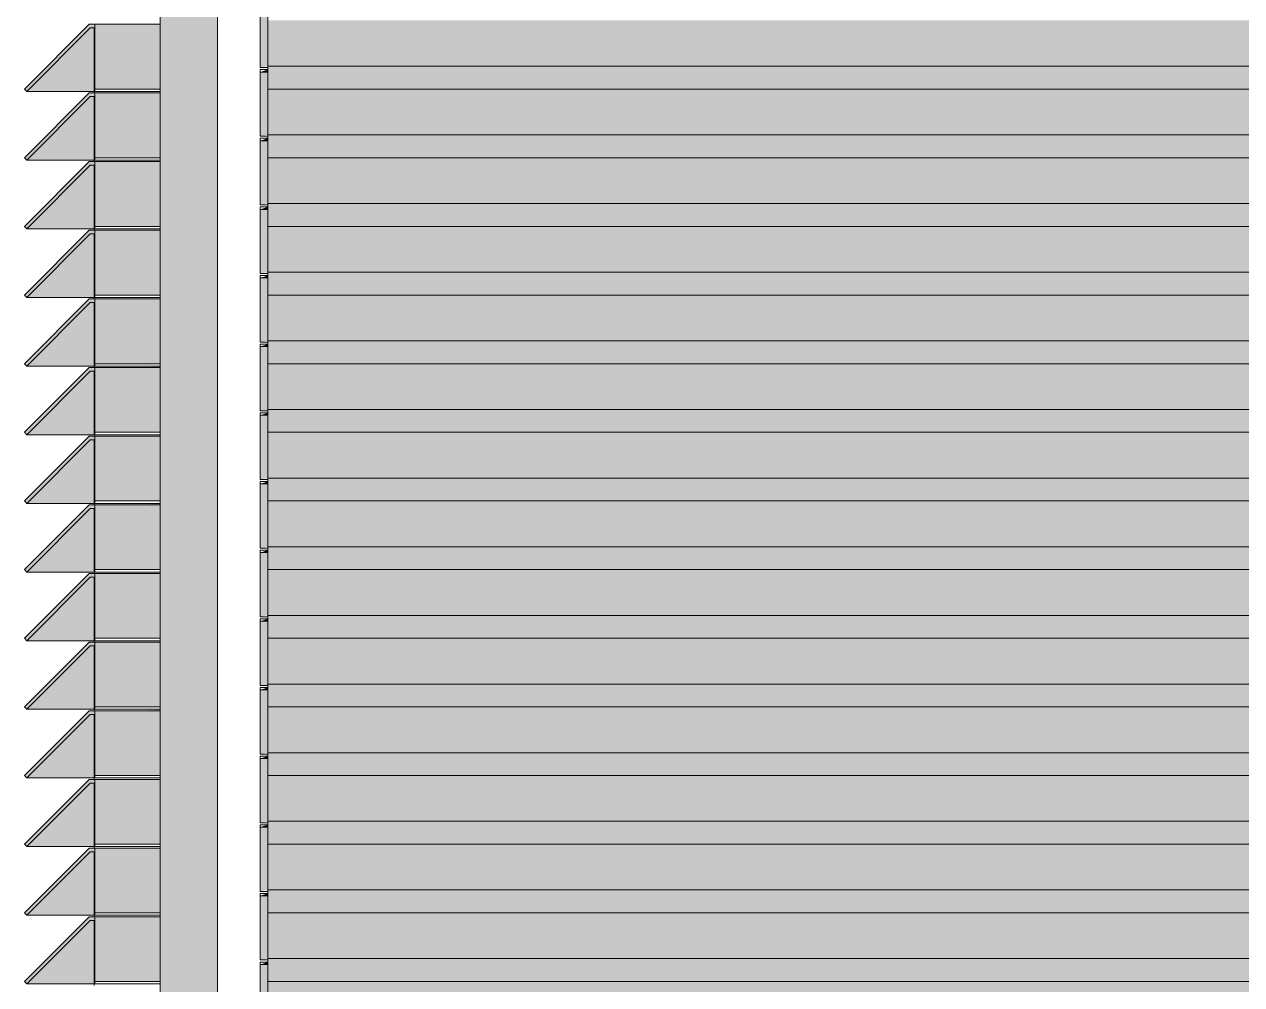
# Model space of a CAD drawing. Header units: metres. Extents: x -2362 to -2010, y -1 to 30.
# Drawn here: x -2266.621 to -2265.557, y 6.067 to 6.907 of the extents above; entities that cross this region are included whole.
import ezdxf

# ---------------------------------------------------------------- set-up
doc = ezdxf.new("R2010")
doc.units = ezdxf.units.M
doc.linetypes.add('Center', pattern=[0.178333, 0.020833, -0.0525, 0.0525, -0.0525])
for name, color, linetype, lineweight in [('A-DOOR', 31, 'Continuous', 5), ('A-GLAZ-CWMG', 51, 'Continuous', 5), ('S-COLS', 52, 'Continuous', 5)]:
    doc.layers.add(name, color=color, linetype=linetype, lineweight=lineweight)

# ---------------------------------------------------------------- blocks, each defined once
blk = doc.blocks.new('Rectangular Mullion - LVR002 - Swaged Louvre-V240-SOUTH EAST - PART A')
at = {"layer": 'A-GLAZ-CWMG'}
blk.add_hatch(color=256, dxfattribs=at).paths.add_polyline_path([(-1025.7963, 5.2279), (-1025.7963, 5.2834), (-1025.7996, 5.2833), (-1025.855, 5.2279), (-1025.8154, 5.2279)])
blk.add_line((-1025.7963, 5.2279), (-1025.855, 5.2279), dxfattribs=at)
blk = doc.blocks.new('Rectangular Mullion - LVR002 - Swaged Louvre-V241-SOUTH EAST - PART A')
at = {"layer": 'A-GLAZ-CWMG'}
blk.add_hatch(color=256, dxfattribs=at).paths.add_polyline_path([(-1025.7963, 6.5479), (-1025.7963, 6.6034), (-1025.7996, 6.6033), (-1025.855, 6.5479), (-1025.8154, 6.5479)])
blk.add_line((-1025.7959, 6.5479), (-1025.855, 6.5479), dxfattribs=at)
blk = doc.blocks.new('Rectangular Mullion - LVR002 - Swaged Louvre-V242-SOUTH EAST - PART A')
at = {"layer": 'A-GLAZ-CWMG'}
blk.add_hatch(color=256, dxfattribs=at).paths.add_polyline_path([(-1025.7963, 6.6079), (-1025.7963, 6.6634), (-1025.7996, 6.6633), (-1025.855, 6.6079), (-1025.8154, 6.6079)])
blk.add_line((-1025.7959, 6.6079), (-1025.855, 6.6079), dxfattribs=at)
blk = doc.blocks.new('Rectangular Mullion - LVR002 - Swaged Louvre-V243-SOUTH EAST - PART A')
at = {"layer": 'A-GLAZ-CWMG'}
blk.add_hatch(color=256, dxfattribs=at).paths.add_polyline_path([(-1025.7963, 6.6679), (-1025.7963, 6.7234), (-1025.7996, 6.7233), (-1025.855, 6.6679), (-1025.8154, 6.6679)])
blk.add_line((-1025.7959, 6.6679), (-1025.855, 6.6679), dxfattribs=at)
blk = doc.blocks.new('Rectangular Mullion - LVR002 - Swaged Louvre-V244-SOUTH EAST - PART A')
at = {"layer": 'A-GLAZ-CWMG'}
blk.add_hatch(color=256, dxfattribs=at).paths.add_polyline_path([(-1025.7963, 6.7279), (-1025.7963, 6.7834), (-1025.7996, 6.7833), (-1025.855, 6.7279), (-1025.8154, 6.7279)])
blk.add_line((-1025.7959, 6.7279), (-1025.855, 6.7279), dxfattribs=at)
blk = doc.blocks.new('Rectangular Mullion - LVR002 - Swaged Louvre-V245-SOUTH EAST - PART A')
at = {"layer": 'A-GLAZ-CWMG'}
blk.add_hatch(color=256, dxfattribs=at).paths.add_polyline_path([(-1025.7963, 6.7879), (-1025.7963, 6.8434), (-1025.7996, 6.8433), (-1025.855, 6.7879), (-1025.8154, 6.7879)])
blk.add_line((-1025.796, 6.7879), (-1025.855, 6.7879), dxfattribs=at)
blk = doc.blocks.new('Rectangular Mullion - LVR002 - Swaged Louvre-V246-SOUTH EAST - PART A')
at = {"layer": 'A-GLAZ-CWMG'}
blk.add_hatch(color=256, dxfattribs=at).paths.add_polyline_path([(-1025.7963, 6.8479), (-1025.7963, 6.9034), (-1025.7996, 6.9033), (-1025.855, 6.8479), (-1025.7995, 6.8479)])
blk.add_line((-1025.796, 6.8479), (-1025.855, 6.8479), dxfattribs=at)
blk = doc.blocks.new('Rectangular Mullion - LVR002 - Swaged Louvre-V257-SOUTH EAST - PART A')
at = {"layer": 'A-GLAZ-CWMG'}
blk.add_hatch(color=256, dxfattribs=at).paths.add_polyline_path([(-1025.8551, 5.2279), (-1025.7996, 5.2834), (-1025.7956, 5.2841), (-1025.7956, 5.2866), (-1025.8006, 5.2866), (-1025.8572, 5.23)])
for p, q in [((-1025.8006, 5.2866), (-1025.8572, 5.23)), ((-1025.8551, 5.2279), (-1025.7996, 5.2834)), ((-1025.7956, 5.2866), (-1025.8006, 5.2866)), ((-1025.7996, 5.2834), (-1025.7956, 5.2834)), ((-1025.8572, 5.23), (-1025.8551, 5.2279))]:
    blk.add_line(p, q, dxfattribs=at)
blk = doc.blocks.new('aba - Structural Column - Steel - SHS - SHS100x100x9-V260-SOUTH EAST - PART A')
at = {"layer": 'S-COLS'}
h = blk.add_hatch(color=256, dxfattribs=at)
h.paths.add_polyline_path([(-1025.777, 5.2266), (-1025.7956, 5.2279), (-1025.7933, 5.2266), (-1025.7773, 5.2266)])
h.paths.add_polyline_path([(-1025.7963, 5.2866), (-1025.7956, 5.2879), (-1025.7963, 5.2879)])
h.paths.add_polyline_path([(-1025.7963, 5.3466), (-1025.7956, 5.3479), (-1025.7963, 5.3479)])
h.paths.add_polyline_path([(-1025.7963, 5.4066), (-1025.7956, 5.4079), (-1025.7963, 5.4079)])
h.paths.add_polyline_path([(-1025.7963, 5.4666), (-1025.7956, 5.4679), (-1025.7963, 5.4679)])
h.paths.add_polyline_path([(-1025.7963, 5.5266), (-1025.7956, 5.5279), (-1025.7963, 5.5279)])
h.paths.add_polyline_path([(-1025.7963, 5.5866), (-1025.7956, 5.5879), (-1025.7963, 5.5879)])
h.paths.add_polyline_path([(-1025.7963, 5.6466), (-1025.7956, 5.6479), (-1025.7963, 5.6479)])
h.paths.add_polyline_path([(-1025.7963, 5.7066), (-1025.7956, 5.7079), (-1025.7963, 5.7079)])
h.paths.add_polyline_path([(-1025.7963, 5.7666), (-1025.7956, 5.7679), (-1025.7963, 5.7679)])
h.paths.add_polyline_path([(-1025.7963, 5.8266), (-1025.7956, 5.8279), (-1025.7963, 5.8279)])
h.paths.add_polyline_path([(-1025.7963, 5.9466), (-1025.7956, 5.9479), (-1025.7963, 5.9479)])
h.paths.add_polyline_path([(-1025.7963, 6.0066), (-1025.7956, 6.0079), (-1025.7963, 6.0079)])
h.paths.add_polyline_path([(-1025.7963, 6.0666), (-1025.7956, 6.0679), (-1025.7963, 6.0679)])
h.paths.add_polyline_path([(-1025.7963, 6.1266), (-1025.7956, 6.1279), (-1025.7963, 6.1279)])
h.paths.add_polyline_path([(-1025.7957, 6.1866), (-1025.7956, 6.1879), (-1025.7963, 6.1866)])
h.paths.add_polyline_path([(-1025.7958, 6.3066), (-1025.7956, 6.3079), (-1025.7963, 6.3066)])
h.paths.add_polyline_path([(-1025.7963, 6.3666), (-1025.7956, 6.3679), (-1025.7963, 6.4096)])
h.paths.add_polyline_path([(-1025.7963, 6.4266), (-1025.7956, 6.4279), (-1025.7963, 6.4647)])
h.paths.add_polyline_path([(-1025.7963, 6.4866), (-1025.7956, 6.4879), (-1025.7963, 6.5198)])
h.paths.add_polyline_path([(-1025.7963, 6.5466), (-1025.7956, 6.5479), (-1025.7963, 6.5748)])
h.paths.add_polyline_path([(-1025.7963, 6.6066), (-1025.7956, 6.6079), (-1025.7963, 6.6299)])
h.paths.add_polyline_path([(-1025.7963, 6.6666), (-1025.7956, 6.6679), (-1025.7963, 6.6849)])
h.paths.add_polyline_path([(-1025.7963, 6.7266), (-1025.7956, 6.7279), (-1025.7963, 6.74)])
h.paths.add_polyline_path([(-1025.796, 6.7866), (-1025.7956, 6.7879), (-1025.7963, 6.7866)])
h.paths.add_polyline_path([(-1025.7963, 6.8466), (-1025.7956, 6.8479), (-1025.7963, 6.9034)])
h.paths.add_polyline_path([(-1025.7963, 6.9666), (-1025.7956, 6.9679), (-1025.7963, 7.0153)])
h.paths.add_polyline_path([(-1025.7963, 7.0266), (-1025.7956, 7.0279), (-1025.7963, 7.0704)])
h.paths.add_polyline_path([(-1025.7963, 7.0866), (-1025.7956, 7.0879), (-1025.7963, 7.1254)])
h.paths.add_polyline_path([(-1025.7963, 7.1466), (-1025.7956, 7.1479), (-1025.7963, 7.1805)])
h.paths.add_polyline_path([(-1025.7962, 7.2066), (-1025.7956, 7.2079), (-1025.7963, 7.2066)])
h.paths.add_polyline_path([(-1025.7963, 7.2666), (-1025.7956, 7.2679), (-1025.7963, 7.2906)])
h.paths.add_polyline_path([(-1025.7963, 7.3266), (-1025.7956, 7.3279), (-1025.7963, 7.3457)])
h.paths.add_polyline_path([(-1025.7963, 7.3866), (-1025.7956, 7.3879), (-1025.7963, 7.4007)])
h.paths.add_polyline_path([(-1025.7963, 7.4466), (-1025.7956, 7.4479), (-1025.7963, 7.4558)])
h.paths.add_polyline_path([(-1025.7963, 7.5066), (-1025.7956, 7.5079), (-1025.7963, 7.5634)])
h.paths.add_polyline_path([(-1025.7963, 7.5666), (-1025.7956, 7.5679), (-1025.7963, 7.5666)])
for p, q in [((-1025.7963, 6.9034), (-1025.7963, 6.8466)), ((-1025.7963, 6.8434), (-1025.7963, 6.7866)), ((-1025.7963, 6.7834), (-1025.7963, 6.7266)), ((-1025.7963, 6.7234), (-1025.7963, 6.6666)), ((-1025.7963, 6.6634), (-1025.7963, 6.6066)), ((-1025.7963, 6.6034), (-1025.7963, 6.5466)), ((-1025.7963, 6.5434), (-1025.7963, 6.4866)), ((-1025.7963, 6.4834), (-1025.7963, 6.4266)), ((-1025.7963, 6.4234), (-1025.7963, 6.3666)), ((-1025.7963, 6.3634), (-1025.7963, 6.3066)), ((-1025.7963, 6.3034), (-1025.7963, 6.2466)), ((-1025.7963, 6.2434), (-1025.7963, 6.1866)), ((-1025.7963, 6.1834), (-1025.7963, 6.1266)), ((-1025.7963, 6.1234), (-1025.7963, 6.0666))]:
    blk.add_line(p, q, dxfattribs=at)
blk = doc.blocks.new('aba - Structural Column - Steel - SHS - SHS100x100x9-3079946-SOUTH EAST - PART A')
at = {"layer": 'S-COLS'}
h = blk.add_hatch(color=256, dxfattribs=at)
h.paths.add_polyline_path([(-1025.7385, 5.4666), (-1025.7385, 5.4679), (-1025.7544, 5.4666)])
h.paths.add_polyline_path([(-1025.7385, 5.6466), (-1025.7385, 5.6479), (-1025.7544, 5.6466)])
h.paths.add_polyline_path([(-1025.7385, 5.7066), (-1025.7385, 5.7079), (-1025.7544, 5.7066)])
h.paths.add_polyline_path([(-1025.7385, 5.8266), (-1025.7385, 5.8279), (-1025.7544, 5.8266)])
h.paths.add_polyline_path([(-1025.7385, 6.3066), (-1025.7385, 6.3079), (-1025.7544, 6.3066)])
h.paths.add_polyline_path([(-1025.7385, 6.4866), (-1025.7385, 6.4879), (-1025.7544, 6.4866)])
h.paths.add_polyline_path([(-1025.7385, 6.6066), (-1025.7385, 6.6079), (-1025.7544, 6.6066)])
h.paths.add_polyline_path([(-1025.7385, 7.1466), (-1025.7385, 7.1479), (-1025.7544, 7.1466)])
h.paths.add_polyline_path([(-1025.7385, 7.2666), (-1025.7385, 7.2679), (-1025.7544, 7.2666)])
h.paths.add_polyline_path([(-1025.7385, 7.3866), (-1025.7385, 7.3879), (-1025.7544, 7.3866)])
h.paths.add_polyline_path([(-1025.7385, 7.5066), (-1025.7385, 7.5079), (-1025.7544, 7.5066)])
h.paths.add_polyline_path([(-1025.7731, 7.6266), (-1025.7385, 7.6266), (-1025.7385, 7.64), (-1025.7731, 7.64)])
blk = doc.blocks.new('Rectangular Mullion - LVR002 - Swaged Louvre-V262-SOUTH EAST - PART A')
at = {"layer": 'A-GLAZ-CWMG'}
blk.add_hatch(color=256, dxfattribs=at).paths.add_polyline_path([(-1025.7544, 5.29), (-1025.7385, 5.29), (-1025.7385, 5.3466), (-1025.7956, 5.3466), (-1025.7956, 5.29)])
for p, q in [((-1025.7956, 5.29), (-1025.7956, 5.3466)), ((-1025.7384, 5.3466), (-1025.7956, 5.3466)), ((-1025.7956, 5.2879), (-1025.7956, 5.29)), ((-1025.7384, 5.29), (-1025.7956, 5.29)), ((-1025.7384, 5.2879), (-1025.7956, 5.2879))]:
    blk.add_line(p, q, dxfattribs=at)
blk = doc.blocks.new('Curtain_Wall_Louvre_DoubleDoor - Louvre Double Door-3474615-SOUTH EAST - PART A')
at = {"layer": 'A-DOOR', "linetype": 'Center'}
for points in [[(-1025.6511, 6.8688), (-1025.6443, 6.87), (-1025.6444, 6.9249), (-1025.6511, 6.9249)], [(-1025.6444, 6.8649), (-1025.6444, 6.867), (-1025.6511, 6.8649)], [(-1025.6511, 6.8088), (-1025.6443, 6.81), (-1025.6444, 6.8649), (-1025.6511, 6.8649)], [(-1025.6443, 6.867), (-1025.6444, 6.8688), (-1025.6444, 6.867)], [(-1025.6443, 6.807), (-1025.6444, 6.8088), (-1025.6444, 6.807)], [(-1025.6444, 6.8049), (-1025.6444, 6.807), (-1025.6511, 6.8049)], [(-1025.6511, 6.7488), (-1025.6443, 6.75), (-1025.6444, 6.8049), (-1025.6511, 6.8049), (-1025.6511, 6.7951)], [(-1025.6444, 6.7449), (-1025.6444, 6.747), (-1025.6511, 6.7449)], [(-1025.6511, 6.6888), (-1025.6443, 6.69), (-1025.6444, 6.7449), (-1025.6511, 6.7449)], [(-1025.6443, 6.747), (-1025.6444, 6.7488), (-1025.6444, 6.747)], [(-1025.6444, 6.6849), (-1025.6444, 6.687), (-1025.6511, 6.6849)], [(-1025.6511, 6.6288), (-1025.6443, 6.63), (-1025.6444, 6.6849), (-1025.6511, 6.6849)], [(-1025.6443, 6.687), (-1025.6444, 6.6888), (-1025.6444, 6.687)], [(-1025.6443, 6.627), (-1025.6444, 6.6288), (-1025.6444, 6.627)], [(-1025.6444, 6.6249), (-1025.6444, 6.627), (-1025.6511, 6.6249)], [(-1025.6443, 6.5688), (-1025.6444, 6.6249), (-1025.6511, 6.6249), (-1025.6511, 6.5688), (-1025.6444, 6.5688)], [(-1025.6444, 6.5649), (-1025.6444, 6.567), (-1025.6511, 6.5649)], [(-1025.6511, 6.5088), (-1025.6443, 6.51), (-1025.6444, 6.5649), (-1025.6511, 6.5649)], [(-1025.6443, 6.567), (-1025.6444, 6.5688), (-1025.6444, 6.567)], [(-1025.6444, 6.5049), (-1025.6444, 6.507), (-1025.6511, 6.5049)], [(-1025.6511, 6.4488), (-1025.6443, 6.45), (-1025.6444, 6.5049), (-1025.6511, 6.5049)], [(-1025.6443, 6.507), (-1025.6444, 6.5088), (-1025.6444, 6.507)], [(-1025.6444, 6.4449), (-1025.6444, 6.447), (-1025.6511, 6.4449)], [(-1025.6443, 6.447), (-1025.6444, 6.4488), (-1025.6444, 6.447)], [(-1025.6511, 6.3888), (-1025.6443, 6.39), (-1025.6444, 6.4449), (-1025.6511, 6.4449)], [(-1025.6444, 6.3849), (-1025.6444, 6.387), (-1025.6511, 6.3849)], [(-1025.6443, 6.3288), (-1025.6444, 6.3849), (-1025.6511, 6.3849), (-1025.6511, 6.3288), (-1025.6444, 6.3288)], [(-1025.6443, 6.387), (-1025.6444, 6.3888), (-1025.6444, 6.387)], [(-1025.6444, 6.3249), (-1025.6444, 6.327), (-1025.6511, 6.3249)], [(-1025.6511, 6.2688), (-1025.6443, 6.27), (-1025.6444, 6.3249), (-1025.6511, 6.3249)], [(-1025.6443, 6.327), (-1025.6444, 6.3288), (-1025.6444, 6.327)], [(-1025.6444, 6.2649), (-1025.6444, 6.267), (-1025.6511, 6.2649)], [(-1025.6443, 6.267), (-1025.6444, 6.2688), (-1025.6444, 6.267)], [(-1025.6511, 6.2088), (-1025.6443, 6.21), (-1025.6444, 6.2649), (-1025.6511, 6.2649)], [(-1025.6444, 6.2049), (-1025.6444, 6.207), (-1025.6511, 6.2049)], [(-1025.6511, 6.1488), (-1025.6443, 6.15), (-1025.6444, 6.2049), (-1025.6511, 6.2049)], [(-1025.6443, 6.207), (-1025.6444, 6.2088), (-1025.6444, 6.207)], [(-1025.6443, 6.147), (-1025.6444, 6.1488), (-1025.6444, 6.147)], [(-1025.6444, 6.1449), (-1025.6444, 6.147), (-1025.6511, 6.1449)], [(-1025.6511, 6.0888), (-1025.6443, 6.09), (-1025.6444, 6.1449), (-1025.6511, 6.1449), (-1025.6511, 6.1343)], [(-1025.6444, 6.0849), (-1025.6444, 6.087), (-1025.6511, 6.0849)], [(-1025.6511, 6.0288), (-1025.6443, 6.03), (-1025.6444, 6.0849), (-1025.6511, 6.0849)], [(-1025.6443, 6.087), (-1025.6444, 6.0888), (-1025.6444, 6.087)]]:
    blk.add_hatch(color=256, dxfattribs=at).paths.add_polyline_path(points)
at = {"layer": 'A-DOOR'}
for p, q in [((-1025.6511, 6.8688), (-1025.6511, 6.9249)), ((-1025.6443, 6.8688), (-1025.6511, 6.8688)), ((-1025.6511, 6.8649), (-1025.6511, 6.867)), ((-1025.6444, 6.867), (-1025.6511, 6.867)), ((-1025.6511, 6.8088), (-1025.6511, 6.8649)), ((-1025.6444, 6.8649), (-1025.6511, 6.8649)), ((-1025.6443, 6.8088), (-1025.6511, 6.8088)), ((-1025.6511, 6.8049), (-1025.6511, 6.807)), ((-1025.6444, 6.807), (-1025.6511, 6.807)), ((-1025.6511, 6.7488), (-1025.6511, 6.8049)), ((-1025.6444, 6.8049), (-1025.6511, 6.8049)), ((-1025.6443, 6.7488), (-1025.6511, 6.7488)), ((-1025.6511, 6.7449), (-1025.6511, 6.747)), ((-1025.6444, 6.747), (-1025.6511, 6.747)), ((-1025.6511, 6.6888), (-1025.6511, 6.7449)), ((-1025.6444, 6.7449), (-1025.6511, 6.7449)), ((-1025.6443, 6.6888), (-1025.6511, 6.6888)), ((-1025.6511, 6.6849), (-1025.6511, 6.687)), ((-1025.6444, 6.687), (-1025.6511, 6.687)), ((-1025.6511, 6.6288), (-1025.6511, 6.6849)), ((-1025.6444, 6.6849), (-1025.6511, 6.6849)), ((-1025.6443, 6.6288), (-1025.6511, 6.6288)), ((-1025.6511, 6.6249), (-1025.6511, 6.627)), ((-1025.6444, 6.627), (-1025.6511, 6.627)), ((-1025.6511, 6.5688), (-1025.6511, 6.6249)), ((-1025.6444, 6.6249), (-1025.6511, 6.6249)), ((-1025.6443, 6.5688), (-1025.6511, 6.5688)), ((-1025.6511, 6.5649), (-1025.6511, 6.567)), ((-1025.6444, 6.567), (-1025.6511, 6.567)), ((-1025.6511, 6.5088), (-1025.6511, 6.5649)), ((-1025.6444, 6.5649), (-1025.6511, 6.5649)), ((-1025.6443, 6.5088), (-1025.6511, 6.5088)), ((-1025.6511, 6.5049), (-1025.6511, 6.507)), ((-1025.6444, 6.507), (-1025.6511, 6.507)), ((-1025.6511, 6.4488), (-1025.6511, 6.5049)), ((-1025.6444, 6.5049), (-1025.6511, 6.5049)), ((-1025.6443, 6.4488), (-1025.6511, 6.4488)), ((-1025.6511, 6.4449), (-1025.6511, 6.447)), ((-1025.6444, 6.447), (-1025.6511, 6.447)), ((-1025.6511, 6.3888), (-1025.6511, 6.4449)), ((-1025.6444, 6.4449), (-1025.6511, 6.4449)), ((-1025.6443, 6.3888), (-1025.6511, 6.3888)), ((-1025.6511, 6.3849), (-1025.6511, 6.387)), ((-1025.6444, 6.387), (-1025.6511, 6.387)), ((-1025.6511, 6.3288), (-1025.6511, 6.3849)), ((-1025.6444, 6.3849), (-1025.6511, 6.3849)), ((-1025.6443, 6.3288), (-1025.6511, 6.3288)), ((-1025.6511, 6.3249), (-1025.6511, 6.327)), ((-1025.6444, 6.327), (-1025.6511, 6.327)), ((-1025.6511, 6.2688), (-1025.6511, 6.3249)), ((-1025.6444, 6.3249), (-1025.6511, 6.3249)), ((-1025.6443, 6.2688), (-1025.6511, 6.2688)), ((-1025.6511, 6.2649), (-1025.6511, 6.267)), ((-1025.6444, 6.267), (-1025.6511, 6.267)), ((-1025.6511, 6.2088), (-1025.6511, 6.2649)), ((-1025.6444, 6.2649), (-1025.6511, 6.2649)), ((-1025.6443, 6.2088), (-1025.6511, 6.2088)), ((-1025.6511, 6.2049), (-1025.6511, 6.207)), ((-1025.6444, 6.207), (-1025.6511, 6.207)), ((-1025.6511, 6.1488), (-1025.6511, 6.2049)), ((-1025.6444, 6.2049), (-1025.6511, 6.2049)), ((-1025.6443, 6.1488), (-1025.6511, 6.1488)), ((-1025.6511, 6.1449), (-1025.6511, 6.147)), ((-1025.6444, 6.147), (-1025.6511, 6.147)), ((-1025.6511, 6.0888), (-1025.6511, 6.1449)), ((-1025.6444, 6.1449), (-1025.6511, 6.1449)), ((-1025.6443, 6.0888), (-1025.6511, 6.0888)), ((-1025.6511, 6.0849), (-1025.6511, 6.087)), ((-1025.6444, 6.087), (-1025.6511, 6.087)), ((-1025.6511, 6.0288), (-1025.6511, 6.0849)), ((-1025.6444, 6.0849), (-1025.6511, 6.0849))]:
    blk.add_line(p, q, dxfattribs=at)
blk = doc.blocks.new('Curtain_Wall_Louvre_DoubleDoor - Louvre Double Door-3474692-SOUTH EAST - PART A')
at = {"layer": 'A-DOOR', "linetype": 'Center'}
h = blk.add_hatch(color=256, dxfattribs=at)
h.paths.add_polyline_path([(-1024.6364, 6.87), (-1024.6364, 6.91), (-1025.6443, 6.91), (-1025.6443, 6.87), (-1025.0828, 6.87)])
h.paths.add_polyline_path([(-1024.5964, 6.87), (-1023.5443, 6.87), (-1023.5444, 6.91), (-1024.5964, 6.91)])
h = blk.add_hatch(color=256, dxfattribs=at)
h.paths.add_polyline_path([(-1023.5564, 6.81), (-1023.5443, 6.81), (-1023.5444, 6.85), (-1024.5964, 6.85), (-1024.5943, 6.81), (-1023.6175, 6.81)])
h.paths.add_polyline_path([(-1025.6443, 6.81), (-1024.6364, 6.81), (-1024.6364, 6.85), (-1025.6443, 6.85), (-1025.6444, 6.867)])
for points in [[(-1023.5564, 6.85), (-1023.5443, 6.85), (-1023.5443, 6.87), (-1025.6443, 6.87), (-1025.6443, 6.85), (-1023.6175, 6.85)], [(-1024.1059, 6.79), (-1023.5443, 6.79), (-1023.5443, 6.81), (-1025.6443, 6.81), (-1025.6443, 6.79), (-1024.5943, 6.79)], [(-1023.5564, 6.73), (-1023.5443, 6.73), (-1023.5443, 6.75), (-1025.6443, 6.75), (-1025.6443, 6.73), (-1023.6175, 6.73)], [(-1024.1059, 6.67), (-1023.5443, 6.67), (-1023.5443, 6.69), (-1025.6443, 6.69), (-1025.6443, 6.67), (-1024.5943, 6.67)], [(-1023.5564, 6.61), (-1023.5443, 6.61), (-1023.5443, 6.63), (-1025.6443, 6.63), (-1025.6443, 6.61), (-1023.6175, 6.61)], [(-1023.5564, 6.55), (-1023.5443, 6.55), (-1023.5443, 6.57), (-1025.6443, 6.57), (-1025.6443, 6.55), (-1023.6175, 6.55)], [(-1023.5564, 6.49), (-1023.5443, 6.49), (-1023.5443, 6.51), (-1025.6443, 6.51), (-1025.6443, 6.49), (-1023.6175, 6.49)], [(-1023.6175, 6.43), (-1023.5443, 6.43), (-1023.5443, 6.45), (-1025.6443, 6.45), (-1025.6443, 6.43), (-1023.8617, 6.43)], [(-1023.6175, 6.37), (-1023.5443, 6.37), (-1023.5443, 6.39), (-1025.6443, 6.39), (-1025.6443, 6.37), (-1023.8617, 6.37)], [(-1023.6175, 6.31), (-1023.5443, 6.31), (-1023.5443, 6.33), (-1025.6443, 6.33), (-1025.6443, 6.31), (-1023.8617, 6.31)], [(-1023.6175, 6.25), (-1023.5443, 6.25), (-1023.5443, 6.27), (-1025.6443, 6.27), (-1025.6443, 6.25), (-1023.8617, 6.25)], [(-1023.6175, 6.19), (-1023.5443, 6.19), (-1023.5443, 6.21), (-1025.6443, 6.21), (-1025.6443, 6.19), (-1023.8617, 6.19)], [(-1024.3501, 6.13), (-1023.5443, 6.13), (-1023.5443, 6.15), (-1025.6443, 6.15), (-1025.6443, 6.13), (-1024.5943, 6.13)], [(-1023.6175, 6.07), (-1023.5443, 6.07), (-1023.5443, 6.09), (-1025.6443, 6.09), (-1025.6443, 6.07), (-1023.8617, 6.07)]]:
    blk.add_hatch(color=256, dxfattribs=at).paths.add_polyline_path(points)
h = blk.add_hatch(color=256, dxfattribs=at)
h.paths.add_polyline_path([(-1023.5564, 6.75), (-1023.5443, 6.75), (-1023.5444, 6.79), (-1024.5964, 6.79), (-1024.5943, 6.75), (-1023.6175, 6.75)])
h.paths.add_polyline_path([(-1025.6443, 6.75), (-1024.6364, 6.75), (-1024.6364, 6.79), (-1025.6443, 6.79), (-1025.6444, 6.7951)])
h = blk.add_hatch(color=256, dxfattribs=at)
h.paths.add_polyline_path([(-1023.5564, 6.69), (-1023.5443, 6.69), (-1023.5444, 6.73), (-1024.5964, 6.73), (-1024.5943, 6.69), (-1023.6175, 6.69)])
h.paths.add_polyline_path([(-1025.6443, 6.69), (-1024.6364, 6.69), (-1024.6364, 6.73), (-1025.6443, 6.73), (-1025.6444, 6.747)])
h = blk.add_hatch(color=256, dxfattribs=at)
h.paths.add_polyline_path([(-1023.5564, 6.63), (-1023.5443, 6.63), (-1023.5444, 6.67), (-1024.5964, 6.67), (-1024.5943, 6.63), (-1023.6175, 6.63)])
h.paths.add_polyline_path([(-1025.6443, 6.63), (-1024.6364, 6.63), (-1024.6364, 6.67), (-1025.6443, 6.67), (-1025.6444, 6.687)])
h = blk.add_hatch(color=256, dxfattribs=at)
h.paths.add_polyline_path([(-1024.6364, 6.57), (-1024.6364, 6.61), (-1025.6443, 6.61), (-1025.6443, 6.57), (-1025.0828, 6.57)])
h.paths.add_polyline_path([(-1024.5964, 6.57), (-1023.5443, 6.57), (-1023.5444, 6.61), (-1024.5964, 6.61)])
h = blk.add_hatch(color=256, dxfattribs=at)
h.paths.add_polyline_path([(-1023.5564, 6.51), (-1023.5443, 6.51), (-1023.5444, 6.55), (-1024.5964, 6.55), (-1024.5943, 6.51), (-1023.6175, 6.51)])
h.paths.add_polyline_path([(-1025.6443, 6.51), (-1024.6364, 6.51), (-1024.6364, 6.55), (-1025.6443, 6.55), (-1025.6444, 6.567)])
h = blk.add_hatch(color=256, dxfattribs=at)
h.paths.add_polyline_path([(-1024.6364, 6.45), (-1024.6364, 6.49), (-1025.6443, 6.49), (-1025.6443, 6.45), (-1025.0828, 6.45)])
h.paths.add_polyline_path([(-1024.5964, 6.45), (-1023.5443, 6.45), (-1023.5444, 6.49), (-1024.5964, 6.49)])
h = blk.add_hatch(color=256, dxfattribs=at)
h.paths.add_polyline_path([(-1023.6175, 6.39), (-1023.5443, 6.39), (-1023.5444, 6.43), (-1024.5964, 6.43), (-1024.5943, 6.39), (-1023.8617, 6.39)])
h.paths.add_polyline_path([(-1025.6443, 6.39), (-1024.6364, 6.39), (-1024.6364, 6.43), (-1025.6443, 6.43), (-1025.6444, 6.447)])
h = blk.add_hatch(color=256, dxfattribs=at)
h.paths.add_polyline_path([(-1025.6443, 6.33), (-1024.6364, 6.33), (-1024.6364, 6.37), (-1025.6443, 6.37), (-1025.6444, 6.3546)])
h.paths.add_polyline_path([(-1024.5943, 6.33), (-1023.5443, 6.33), (-1023.5444, 6.37), (-1024.5964, 6.37), (-1024.5964, 6.33)])
h = blk.add_hatch(color=256, dxfattribs=at)
h.paths.add_polyline_path([(-1023.6175, 6.27), (-1023.5443, 6.27), (-1023.5444, 6.31), (-1024.5964, 6.31), (-1024.5943, 6.27), (-1023.8617, 6.27)])
h.paths.add_polyline_path([(-1025.6443, 6.27), (-1024.6364, 6.27), (-1024.6364, 6.31), (-1025.6443, 6.31), (-1025.6444, 6.327)])
h = blk.add_hatch(color=256, dxfattribs=at)
h.paths.add_polyline_path([(-1023.6175, 6.21), (-1023.5443, 6.21), (-1023.5444, 6.25), (-1024.5964, 6.25), (-1024.5943, 6.21), (-1023.8617, 6.21)])
h.paths.add_polyline_path([(-1025.6443, 6.21), (-1024.6364, 6.21), (-1024.6364, 6.25), (-1025.6443, 6.25), (-1025.6444, 6.267)])
h = blk.add_hatch(color=256, dxfattribs=at)
h.paths.add_polyline_path([(-1023.6175, 6.15), (-1023.5443, 6.15), (-1023.5444, 6.19), (-1024.5964, 6.19), (-1024.5943, 6.15), (-1023.8617, 6.15)])
h.paths.add_polyline_path([(-1025.6443, 6.15), (-1024.6364, 6.15), (-1024.6364, 6.19), (-1025.6443, 6.19), (-1025.6444, 6.207)])
h = blk.add_hatch(color=256, dxfattribs=at)
h.paths.add_polyline_path([(-1023.6175, 6.09), (-1023.5443, 6.09), (-1023.5444, 6.13), (-1024.5964, 6.13), (-1024.5943, 6.09), (-1023.8617, 6.09)])
h.paths.add_polyline_path([(-1025.6443, 6.09), (-1024.6364, 6.09), (-1024.6364, 6.13), (-1025.6443, 6.13), (-1025.6444, 6.1343)])
h = blk.add_hatch(color=256, dxfattribs=at)
h.paths.add_polyline_path([(-1023.6175, 6.03), (-1023.5443, 6.03), (-1023.5444, 6.07), (-1024.5964, 6.07), (-1024.5943, 6.03), (-1023.8617, 6.03)])
h.paths.add_polyline_path([(-1025.6443, 6.03), (-1024.6364, 6.03), (-1024.6364, 6.07), (-1025.6443, 6.07), (-1025.6444, 6.087)])
at = {"layer": 'A-DOOR'}
for p, q in [((-1025.6443, 6.87), (-1025.6444, 6.927)), ((-1025.6443, 6.81), (-1025.6444, 6.867)), ((-1025.6443, 6.85), (-1025.6443, 6.87)), ((-1023.5443, 6.87), (-1025.6443, 6.87)), ((-1025.6443, 6.85), (-1023.5443, 6.85)), ((-1025.6443, 6.79), (-1025.6443, 6.81)), ((-1023.5443, 6.81), (-1025.6443, 6.81)), ((-1025.6443, 6.75), (-1025.6444, 6.807)), ((-1025.6443, 6.79), (-1023.5443, 6.79)), ((-1025.6443, 6.69), (-1025.6444, 6.747)), ((-1025.6443, 6.73), (-1025.6443, 6.75)), ((-1023.5443, 6.75), (-1025.6443, 6.75)), ((-1025.6443, 6.73), (-1023.5443, 6.73)), ((-1025.6443, 6.63), (-1025.6444, 6.687)), ((-1025.6443, 6.67), (-1025.6443, 6.69)), ((-1023.5443, 6.69), (-1025.6443, 6.69)), ((-1025.6443, 6.67), (-1023.5443, 6.67)), ((-1025.6443, 6.61), (-1025.6443, 6.63)), ((-1023.5443, 6.63), (-1025.6443, 6.63)), ((-1025.6443, 6.57), (-1025.6444, 6.627)), ((-1025.6443, 6.61), (-1023.5443, 6.61)), ((-1025.6443, 6.51), (-1025.6444, 6.567)), ((-1025.6443, 6.55), (-1025.6443, 6.57)), ((-1023.5443, 6.57), (-1025.6443, 6.57)), ((-1025.6443, 6.55), (-1023.5443, 6.55)), ((-1025.6443, 6.45), (-1025.6444, 6.507)), ((-1025.6443, 6.49), (-1025.6443, 6.51)), ((-1023.5443, 6.51), (-1025.6443, 6.51)), ((-1025.6443, 6.49), (-1023.5443, 6.49)), ((-1025.6443, 6.39), (-1025.6444, 6.447)), ((-1025.6443, 6.43), (-1025.6443, 6.45)), ((-1023.5443, 6.45), (-1025.6443, 6.45)), ((-1025.6443, 6.43), (-1023.5443, 6.43)), ((-1025.6443, 6.33), (-1025.6444, 6.387)), ((-1025.6443, 6.37), (-1025.6443, 6.39)), ((-1023.5443, 6.39), (-1025.6443, 6.39)), ((-1025.6443, 6.37), (-1023.5443, 6.37)), ((-1025.6443, 6.31), (-1025.6443, 6.33)), ((-1023.5443, 6.33), (-1025.6443, 6.33)), ((-1025.6443, 6.27), (-1025.6444, 6.327)), ((-1025.6443, 6.31), (-1023.5443, 6.31)), ((-1025.6443, 6.21), (-1025.6444, 6.267)), ((-1025.6443, 6.25), (-1025.6443, 6.27)), ((-1023.5443, 6.27), (-1025.6443, 6.27)), ((-1025.6443, 6.25), (-1023.5443, 6.25)), ((-1025.6443, 6.15), (-1025.6444, 6.207)), ((-1025.6443, 6.19), (-1025.6443, 6.21)), ((-1023.5443, 6.21), (-1025.6443, 6.21)), ((-1025.6443, 6.19), (-1023.5443, 6.19)), ((-1025.6443, 6.13), (-1025.6443, 6.15)), ((-1023.5443, 6.15), (-1025.6443, 6.15)), ((-1025.6443, 6.09), (-1025.6444, 6.147)), ((-1025.6443, 6.13), (-1023.5443, 6.13)), ((-1025.6443, 6.03), (-1025.6444, 6.087)), ((-1025.6443, 6.07), (-1025.6443, 6.09)), ((-1023.5443, 6.09), (-1025.6443, 6.09)), ((-1025.6443, 6.07), (-1023.5443, 6.07))]:
    blk.add_line(p, q, dxfattribs=at)
blk = doc.blocks.new('Rectangular Mullion - 50x100mm-1447016-SOUTH EAST - PART A')
at = {"layer": 'A-GLAZ-CWMG'}
blk.add_hatch(color=256, dxfattribs=at).paths.add_polyline_path([(-1025.6884, 5.24), (-1025.6884, 7.64), (-1025.7384, 7.64), (-1025.7384, 5.24), (-1025.6933, 5.24)])
for p, q in [((-1025.7384, 7.64), (-1025.7384, 5.24)), ((-1025.6884, 7.64), (-1025.6884, 5.24))]:
    blk.add_line(p, q, dxfattribs=at)

msp = doc.modelspace()

# ---------------------------------------------------------------- block references
at = {"layer": 'A-DOOR', "linetype": 'Center'}
for name in ['Curtain_Wall_Louvre_DoubleDoor - Louvre Double Door-3474615-SOUTH EAST - PART A', 'Curtain_Wall_Louvre_DoubleDoor - Louvre Double Door-3474692-SOUTH EAST - PART A']:
    msp.add_blockref(name, (-1240.7638, 0), dxfattribs=at)
at = {"layer": 'A-GLAZ-CWMG'}
for name, p in [('Rectangular Mullion - 50x100mm-1447016-SOUTH EAST - PART A', (-1240.7638, 0)), ('Rectangular Mullion - LVR002 - Swaged Louvre-V257-SOUTH EAST - PART A', (-1240.7638, 1.62)), ('Rectangular Mullion - LVR002 - Swaged Louvre-V262-SOUTH EAST - PART A', (-1240.7638, 1.56)), ('Rectangular Mullion - LVR002 - Swaged Louvre-V246-SOUTH EAST - PART A', (-1240.7638, 0)), ('Rectangular Mullion - LVR002 - Swaged Louvre-V257-SOUTH EAST - PART A', (-1240.7638, 1.56)), ('Rectangular Mullion - LVR002 - Swaged Louvre-V245-SOUTH EAST - PART A', (-1240.7638, 0)), ('Rectangular Mullion - LVR002 - Swaged Louvre-V262-SOUTH EAST - PART A', (-1240.7638, 1.5)), ('Rectangular Mullion - LVR002 - Swaged Louvre-V257-SOUTH EAST - PART A', (-1240.7638, 1.5)), ('Rectangular Mullion - LVR002 - Swaged Louvre-V244-SOUTH EAST - PART A', (-1240.7638, 0)), ('Rectangular Mullion - LVR002 - Swaged Louvre-V262-SOUTH EAST - PART A', (-1240.7638, 1.44)), ('Rectangular Mullion - LVR002 - Swaged Louvre-V257-SOUTH EAST - PART A', (-1240.7638, 1.44)), ('Rectangular Mullion - LVR002 - Swaged Louvre-V243-SOUTH EAST - PART A', (-1240.7638, 0)), ('Rectangular Mullion - LVR002 - Swaged Louvre-V262-SOUTH EAST - PART A', (-1240.7638, 1.38)), ('Rectangular Mullion - LVR002 - Swaged Louvre-V257-SOUTH EAST - PART A', (-1240.7638, 1.38)), ('Rectangular Mullion - LVR002 - Swaged Louvre-V242-SOUTH EAST - PART A', (-1240.7638, 0)), ('Rectangular Mullion - LVR002 - Swaged Louvre-V262-SOUTH EAST - PART A', (-1240.7638, 1.32)), ('Rectangular Mullion - LVR002 - Swaged Louvre-V257-SOUTH EAST - PART A', (-1240.7638, 1.32)), ('Rectangular Mullion - LVR002 - Swaged Louvre-V262-SOUTH EAST - PART A', (-1240.7638, 1.26)), ('Rectangular Mullion - LVR002 - Swaged Louvre-V241-SOUTH EAST - PART A', (-1240.7638, 0)), ('Rectangular Mullion - LVR002 - Swaged Louvre-V257-SOUTH EAST - PART A', (-1240.7638, 1.26)), ('Rectangular Mullion - LVR002 - Swaged Louvre-V240-SOUTH EAST - PART A', (-1240.7638, 1.26)), ('Rectangular Mullion - LVR002 - Swaged Louvre-V262-SOUTH EAST - PART A', (-1240.7638, 1.2)), ('Rectangular Mullion - LVR002 - Swaged Louvre-V257-SOUTH EAST - PART A', (-1240.7638, 1.2)), ('Rectangular Mullion - LVR002 - Swaged Louvre-V240-SOUTH EAST - PART A', (-1240.7638, 1.2)), ('Rectangular Mullion - LVR002 - Swaged Louvre-V262-SOUTH EAST - PART A', (-1240.7638, 1.14)), ('Rectangular Mullion - LVR002 - Swaged Louvre-V257-SOUTH EAST - PART A', (-1240.7638, 1.14)), ('Rectangular Mullion - LVR002 - Swaged Louvre-V262-SOUTH EAST - PART A', (-1240.7638, 1.08)), ('Rectangular Mullion - LVR002 - Swaged Louvre-V240-SOUTH EAST - PART A', (-1240.7638, 1.14)), ('Rectangular Mullion - LVR002 - Swaged Louvre-V257-SOUTH EAST - PART A', (-1240.7638, 1.08)), ('Rectangular Mullion - LVR002 - Swaged Louvre-V240-SOUTH EAST - PART A', (-1240.7638, 1.08)), ('Rectangular Mullion - LVR002 - Swaged Louvre-V262-SOUTH EAST - PART A', (-1240.7638, 1.02)), ('Rectangular Mullion - LVR002 - Swaged Louvre-V257-SOUTH EAST - PART A', (-1240.7638, 1.02)), ('Rectangular Mullion - LVR002 - Swaged Louvre-V240-SOUTH EAST - PART A', (-1240.7638, 1.02)), ('Rectangular Mullion - LVR002 - Swaged Louvre-V262-SOUTH EAST - PART A', (-1240.7638, 0.96)), ('Rectangular Mullion - LVR002 - Swaged Louvre-V257-SOUTH EAST - PART A', (-1240.7638, 0.96)), ('Rectangular Mullion - LVR002 - Swaged Louvre-V262-SOUTH EAST - PART A', (-1240.7638, 0.9)), ('Rectangular Mullion - LVR002 - Swaged Louvre-V240-SOUTH EAST - PART A', (-1240.7638, 0.96)), ('Rectangular Mullion - LVR002 - Swaged Louvre-V257-SOUTH EAST - PART A', (-1240.7638, 0.9)), ('Rectangular Mullion - LVR002 - Swaged Louvre-V240-SOUTH EAST - PART A', (-1240.7638, 0.9)), ('Rectangular Mullion - LVR002 - Swaged Louvre-V262-SOUTH EAST - PART A', (-1240.7638, 0.84)), ('Rectangular Mullion - LVR002 - Swaged Louvre-V257-SOUTH EAST - PART A', (-1240.7638, 0.84)), ('Rectangular Mullion - LVR002 - Swaged Louvre-V240-SOUTH EAST - PART A', (-1240.7638, 0.84)), ('Rectangular Mullion - LVR002 - Swaged Louvre-V262-SOUTH EAST - PART A', (-1240.7638, 0.78))]:
    msp.add_blockref(name, p, dxfattribs=at)
at = {"layer": 'S-COLS'}
for name in ['aba - Structural Column - Steel - SHS - SHS100x100x9-V260-SOUTH EAST - PART A', 'aba - Structural Column - Steel - SHS - SHS100x100x9-3079946-SOUTH EAST - PART A']:
    msp.add_blockref(name, (-1240.7638, 0), dxfattribs=at)

doc.saveas('drawing.dxf')
